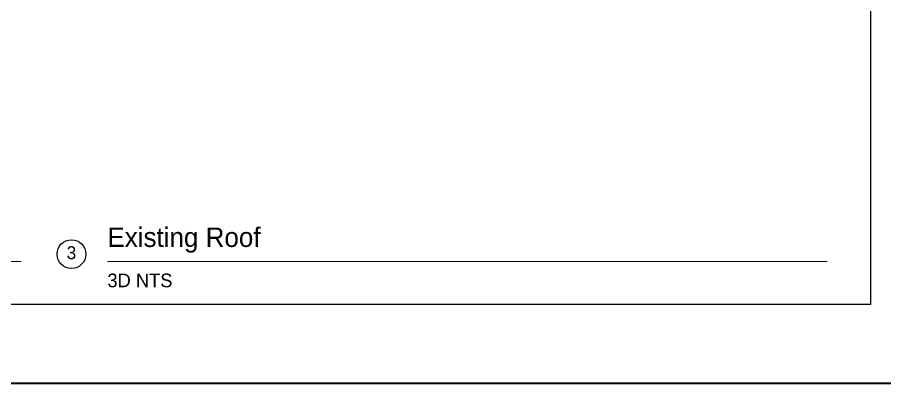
# Paper-space layout '03 3D Building and Roof' of a CAD drawing. Header units: millimetres. Extents: x 5 to 415, y 5 to 292.
# Drawn here: x 216.5 to 337, y 5 to 55.9 of the extents above; entities that cross this region are included whole.
import ezdxf
from ezdxf.enums import TextEntityAlignment as Align

# ---------------------------------------------------------------- set-up
doc = ezdxf.new("R2010")
doc.units = ezdxf.units.MM
doc.layers.add('FRAME', color=7, linetype='Continuous')
doc.layers.add('TEXT', color=7, linetype='Continuous')

# ---------------------------------------------------------------- blocks, each defined once
blk = doc.blocks.new('SHEET_03')
at = {"layer": 'FRAME', "color": 7, "linetype": 'Continuous', "lineweight": 25}
for p, q in [((335, 277), (335, 16)), ((335, 16), (15, 16))]:
    blk.add_line(p, q, dxfattribs=at)
at = {"layer": 'FRAME', "color": 7, "linetype": 'Continuous', "lineweight": 15}
for p, q in [((28, 22), (217, 22)), ((229, 22), (329, 22))]:
    blk.add_line(p, q, dxfattribs=at)
at = {"layer": 'FRAME', "color": 7, "linetype": 'Continuous', "lineweight": 35}
blk.add_line((415, 5), (5, 5), dxfattribs=at)
at = {"layer": 'FRAME'}
blk.add_circle((224, 23), 2, dxfattribs=at)
at = {"layer": 'TEXT'}
for s, height, p in [('Existing Roof', 2.7, (229, 24)), ('3D NTS', 1.9, (229, 18.4))]:
    blk.add_text(s, height=height, dxfattribs=at).set_placement(p)
blk.add_text('3', height=1.8, dxfattribs=at).set_placement((224, 22.3), align=Align.CENTER)

psp = doc.layouts.new('03 3D Building and Roof')

# ---------------------------------------------------------------- block references
psp.add_blockref('SHEET_03', (0, 0))

doc.saveas('drawing.dxf')
